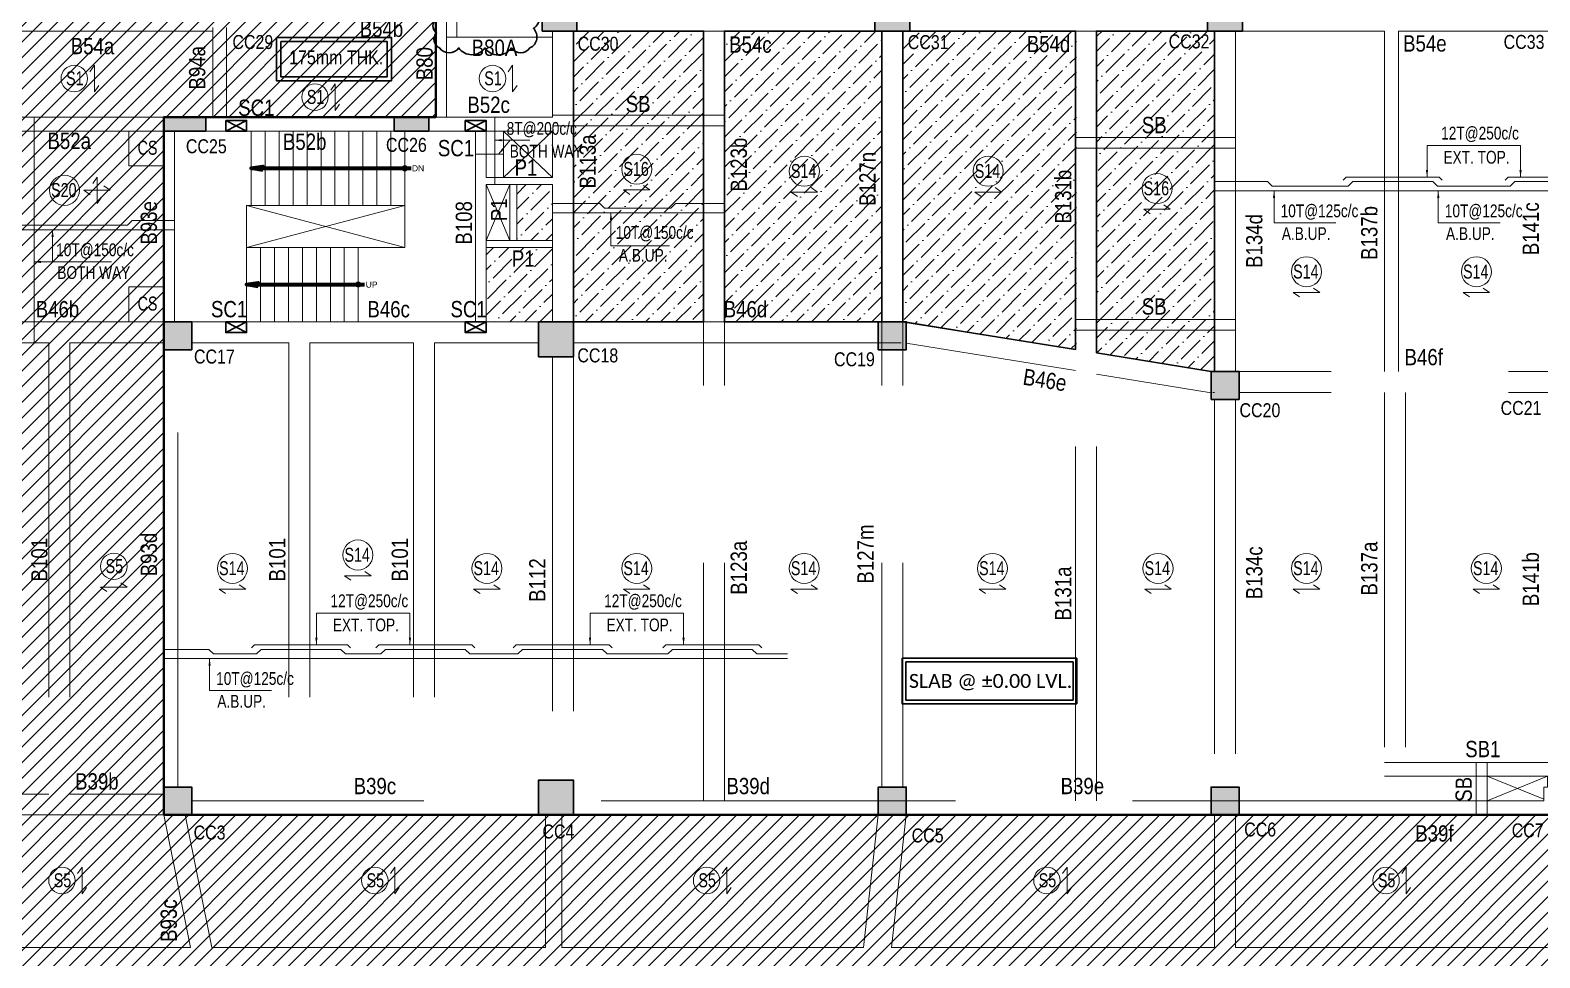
# Model space of a CAD drawing. Header units: millimetres. Extents: x 1112055 to 3390982, y -148532 to 766891.
# Drawn here: x 2816194 to 2848655, y -8827 to 11112 of the extents above; entities that cross this region are included whole.
import ezdxf
from ezdxf.enums import TextEntityAlignment as Align

# ---------------------------------------------------------------- set-up
doc = ezdxf.new("R2010")
doc.units = ezdxf.units.MM
doc.linetypes.add('Hidden', pattern=[9.525, 6.35, -3.175])
for name, color, linetype, lineweight in [('B BEAM', 148, 'Continuous', 13), ('B COL. NO.', 3, 'Continuous', 20), ('B FINAL COLUMN', 1, 'Continuous', 30), ('B SLAB NO', 56, 'Continuous', 9), ('B STEEL', 34, 'Continuous', 15), ('B STEEL TEXT', 7, 'Continuous', 15), ('B-BEAM NO', 215, 'Continuous', 18), ('g-sol250', 250, 'Continuous', 5)]:
    doc.layers.add(name, color=color, linetype=linetype, lineweight=lineweight)
doc.layers.add('B-COL HT', color=7, linetype='Continuous', lineweight=0, true_color=0x4e4f45)
doc.styles.add('100PT2', font='arial.ttf', dxfattribs={"height": 125})
doc.styles.add('Cali', font='calibri.ttf')
doc.styles.add('Q1', font='g13f12d.shx', dxfattribs={"width": 0.8})
doc.styles.add('SWINC', font='swissc.ttf')
doc.styles.add('SWISS', font='swisscl.ttf')
doc.dimstyles.new('100-2', dxfattribs={"dimtxt": 125, "dimasz": 10, "dimexe": 0, "dimexo": 0, "dimgap": 15, "dimtad": 1, "dimdec": 8, "dimdsep": 46, "dimtxsty": '100PT2', "dimblk": 'ARCH TICK', "dimcen": 100, "dimclrd": 256, "dimclre": 252, "dimclrt": 7, "dimazin": 0, "dimtfac": 1, "dimtdec": 0, "dimtix": 1, "dimtmove": 1, "dimatfit": 3, "dimfxl": 1, "dimtolj": 1, "dimtzin": 0, "dimlwd": 5, "dimlwe": 9, "dimarcsym": 0})
doc.dimstyles.new('BHOOMI', dxfattribs={"dimtxt": 230, "dimasz": 150, "dimexe": 10, "dimexo": 0, "dimgap": 25, "dimtad": 1, "dimdec": 0, "dimzin": 0, "dimdsep": 46, "dimtxsty": 'SWINC', "dimblk": 'OBLIQUE', "dimcen": 0.09, "dimclrd": 250, "dimclre": 250, "dimclrt": 256, "dimaunit": 1, "dimadec": 3, "dimazin": 0, "dimtfac": 1, "dimtdec": 0, "dimtofl": 0, "dimtmove": 1, "dimatfit": 3, "dimfxl": 100, "dimtolj": 1, "dimtzin": 0, "dimlwd": 9, "dimlwe": 5, "dimarcsym": 0})
pattern_1 = [(45, (-2641737.21, -704162.32), (121.607635, 445.894662), [573.263889, -114.652778, 0, -114.652778])]

# ---------------------------------------------------------------- blocks, each defined once
blk = doc.blocks.new('ARCH TICK')
for p, q in [((0, 3), (0, -3)), ((-2.12, -2.12), (2.12, 2.12)), ((-3, 0), (3, 0))]:
    blk.add_line(p, q)
blk = doc.blocks.new('_Oblique')
at = {"color": 0, "linetype": 'ByBlock', "lineweight": -2}
blk.add_line((-0.5, -0.5), (0.5, 0.5), dxfattribs=at)

msp = doc.modelspace()

# ---------------------------------------------------------------- hatches: boundary and pattern name
at = {"layer": 'B-COL HT', "lineweight": 0}
h = msp.add_hatch(color=250, dxfattribs=at)
h.dxf.hatch_style = 1
h.paths.add_polyline_path([(2819068.1, 4843.9), (2819668.1, 4843.9), (2819668.1, 4243.9), (2819068.1, 4243.9)])
h = msp.add_hatch(color=250, dxfattribs=at)
h.dxf.hatch_style = 1
h.paths.add_polyline_path([(2827124.8, 4093.9), (2827874.8, 4093.9), (2827874.8, 4843.9), (2827124.8, 4843.9)])
h = msp.add_hatch(color=250, dxfattribs=at)
h.dxf.hatch_style = 1
h.paths.add_polyline_path([(2834431.5, 4243.9), (2835031.5, 4243.9), (2835031.5, 4843.9), (2834431.5, 4843.9)])
h = msp.add_hatch(color=250, dxfattribs=at)
h.dxf.hatch_style = 1
h.paths.add_polyline_path([(2841588.1, 3173.9), (2842188.1, 3173.9), (2842188.1, 3773.9), (2841588.1, 3773.9)])
h = msp.add_hatch(color=250, dxfattribs=at)
h.dxf.hatch_style = 1
h.paths.add_polyline_path([(2819068.1, -5756.1), (2819668.1, -5756.1), (2819668.1, -5156.1), (2819068.1, -5156.1)])
h = msp.add_hatch(color=250, dxfattribs=at)
h.dxf.hatch_style = 1
h.paths.add_polyline_path([(2827124.8, -5756.1), (2827874.8, -5756.1), (2827874.8, -5006.1), (2827124.8, -5006.1)])
h = msp.add_hatch(color=250, dxfattribs=at)
h.dxf.hatch_style = 1
h.paths.add_polyline_path([(2834431.5, -5756.1), (2835031.5, -5756.1), (2835031.5, -5156.1), (2834431.5, -5156.1)])
h = msp.add_hatch(color=250, dxfattribs=at)
h.dxf.hatch_style = 1
h.paths.add_polyline_path([(2841588.1, -5756.1), (2842188.1, -5756.1), (2842188.1, -5156.1), (2841588.1, -5156.1)])
at = {"layer": 'g-sol250', "lineweight": 0}
h = msp.add_hatch(dxfattribs=at)
h.set_pattern_fill('ANSI31', color=250, scale=75)
h.set_pattern_definition([(45, (-724936.02, -684473.6), (-168.379802, 168.379802), [])])
h.paths.add_polyline_path([(2808768.1, -40156.1), (2808768.1, -11756.1), (2834368.1, -11756.1), (2834368.1, -20456.1), (2830868.1, -20456.1), (2830868.1, -31456.1), (2834368.1, -31456.1), (2834368.1, -40156.1)], flags=16)
h.paths.add_polyline_path([(2825618.1, -40504.6), (2825618.1, -40156.1), (2827028.1, -40156.1), (2827028.1, -40504.6)], flags=16)
h.paths.add_polyline_path([(2830038.1, -40156.1), (2830038.1, -40504.7), (2827478.1, -40504.7), (2827478.1, -40156.1)], flags=16)
h.paths.add_polyline_path([(2834368.1, -70556.1), (2858788.1, -70556.1), (2858788.1, -30756.1), (2871418.1, -30756.1), (2871418.1, -5896), (2871418.1, -5756.1), (2858958.1, -5756.1), (2858958.1, -5156.1), (2859188.1, -5156.1), (2859188.1, -3726.1), (2858808.1, -3726.1), (2858808.1, -1416.1), (2859188.1, -1416.1), (2859188.1, 3323.9), (2854103.1, 3323.9), (2854103.1, -5754), (2854221, -5756.1), (2854103.1, -5756.1), (2846294.9, -5756.1), (2819068.1, -5756.1), (2819068.1, 9243.9), (2824918.1, 9243.9), (2824918.1, 11468.9), (2820118.1, 11468.9), (2820118.1, 13543.9), (2819618.1, 13543.9), (2819618.1, 15043.9), (2820118.1, 15043.9), (2820118.1, 32238.9), (2819618.1, 32238.9), (2819618.1, 33738.9), (2820118.1, 33738.9), (2820118.1, 35718.9), (2855901.5, 35718.9), (2855901.5, 35488.9), (2870818.1, 35488.9), (2870818.1, 35488.9), (2871418.1, 35488.9), (2871418.1, 42384.9), (2845094.1, 41923), (2845094.1, 39154.7), (2840592.1, 39154.7), (2840592.1, 38568.9), (2807868.1, 38568.9), (2807868.1, 35569), (2814122.8, 35569), (2814113.5, 13956.4), (2812838.1, 13953.9), (2812838.1, 7598.9), (2810598.2, 7598.9), (2810598.2, -5306.1), (2807868.1, -5306.1), (2807868.1, -70556.1), (2808768.1, -70556.1), (2808768.3, -48507.3), (2834368.3, -48507.3), (2834368.1, -57206.1), (2830638.1, -57206.1), (2830638.1, -70256.1), (2834368.1, -70256.1)])
at = {"layer": 'g-sol250'}
h = msp.add_hatch(color=250, dxfattribs=at)
h.dxf.hatch_style = 1
h.paths.add_polyline_path([(2827199.8, 11093.9), (2827949.8, 11093.9), (2827949.8, 11843.9), (2827199.8, 11843.9)])
h = msp.add_hatch(color=250, dxfattribs=at)
h.dxf.hatch_style = 1
h.paths.add_polyline_path([(2834356.5, 11093.9), (2835106.5, 11093.9), (2835106.5, 11843.9), (2834356.5, 11843.9)])
h = msp.add_hatch(color=250, dxfattribs=at)
h.dxf.hatch_style = 1
h.paths.add_polyline_path([(2841513.1, 11093.9), (2842263.1, 11093.9), (2842263.1, 11843.9), (2841513.1, 11843.9)])
at = {"layer": 'g-sol250', "lineweight": 0}
h = msp.add_hatch(dxfattribs=at)
h.set_pattern_fill('ANSI36', color=47, scale=72.222222)
h.set_pattern_definition(pattern_1)
h.paths.add_polyline_path([(2827874.8, 11093.9), (2830673.1, 11093.9), (2830673.1, 4843.9), (2827874.8, 4843.9)])
h = msp.add_hatch(dxfattribs=at)
h.set_pattern_fill('ANSI36', color=47, scale=72.222222)
h.set_pattern_definition(pattern_1)
h.paths.add_polyline_path([(2831123.1, 4843.9), (2834506.5, 4843.9), (2834506.5, 11093.9), (2831123.1, 11093.9)])
h = msp.add_hatch(dxfattribs=at)
h.set_pattern_fill('ANSI36', color=47, scale=72.222222)
h.set_pattern_definition(pattern_1)
h.paths.add_polyline_path([(2834956.5, 11093.9), (2838689.8, 11093.9), (2838689.8, 4241.6), (2834956.5, 4843.9)])
h = msp.add_hatch(dxfattribs=at)
h.set_pattern_fill('ANSI36', color=47, scale=72.222222)
h.set_pattern_definition(pattern_1)
h.paths.add_polyline_path([(2839121.5, 4176.3), (2839139.8, 11093.9), (2841663.1, 11093.9), (2841663.1, 3773.9), (2841588.1, 3773.9)])
at = {"layer": 'g-sol250'}
h = msp.add_hatch(color=250, dxfattribs=at)
h.dxf.hatch_style = 1
h.paths.add_polyline_path([(2819068.1, 9243.9), (2819968.1, 9243.9), (2819968.1, 8943.9), (2819068.1, 8943.9)])
h = msp.add_hatch(color=250, dxfattribs=at)
h.dxf.hatch_style = 1
h.paths.add_polyline_path([(2824018.1, 9243.9), (2824768.1, 9243.9), (2824768.1, 8943.9), (2824018.1, 8943.9)])
at = {"layer": 'g-sol250', "lineweight": 0}
h = msp.add_hatch(dxfattribs=at)
h.set_pattern_fill('ANSI36', color=47, scale=72.222222)
h.set_pattern_definition(pattern_1)
h.paths.add_polyline_path([(2826658.1, 7793.9), (2827424.8, 7793.9), (2827424.8, 6593.9), (2826658.1, 6593.9)])
h = msp.add_hatch(dxfattribs=at)
h.set_pattern_fill('ANSI36', color=47, scale=72.222222)
h.set_pattern_definition(pattern_1)
h.paths.add_polyline_path([(2825998.1, 4843.9), (2827424.8, 4843.9), (2827424.8, 6443.9), (2825998.1, 6443.9)])
at = {"layer": 'g-sol250'}
h = msp.add_hatch(color=250, dxfattribs=at)
h.dxf.hatch_style = 1
h.paths.add_polyline_path([(2819068.1, 4843.9), (2819668.1, 4843.9), (2819668.1, 4243.9), (2819068.1, 4243.9)])
h = msp.add_hatch(color=250, dxfattribs=at)
h.dxf.hatch_style = 1
h.paths.add_polyline_path([(2827124.8, 4093.9), (2827874.8, 4093.9), (2827874.8, 4843.9), (2827124.8, 4843.9)])
h = msp.add_hatch(color=250, dxfattribs=at)
h.dxf.hatch_style = 1
h.paths.add_polyline_path([(2834431.5, 4243.9), (2835031.5, 4243.9), (2835031.5, 4843.9), (2834431.5, 4843.9)])
h = msp.add_hatch(color=250, dxfattribs=at)
h.dxf.hatch_style = 1
h.paths.add_polyline_path([(2841588.1, 3173.9), (2842188.1, 3173.9), (2842188.1, 3773.9), (2841588.1, 3773.9)])
h = msp.add_hatch(color=250, dxfattribs=at)
h.dxf.hatch_style = 1
h.paths.add_polyline_path([(2819068.1, -5756.1), (2819668.1, -5756.1), (2819668.1, -5156.1), (2819068.1, -5156.1)])
h = msp.add_hatch(color=250, dxfattribs=at)
h.dxf.hatch_style = 1
h.paths.add_polyline_path([(2827124.8, -5756.1), (2827874.8, -5756.1), (2827874.8, -5006.1), (2827124.8, -5006.1)])
h = msp.add_hatch(color=250, dxfattribs=at)
h.dxf.hatch_style = 1
h.paths.add_polyline_path([(2834431.5, -5756.1), (2835031.5, -5756.1), (2835031.5, -5156.1), (2834431.5, -5156.1)])
h = msp.add_hatch(color=250, dxfattribs=at)
h.dxf.hatch_style = 1
h.paths.add_polyline_path([(2841588.1, -5756.1), (2842188.1, -5756.1), (2842188.1, -5156.1), (2841588.1, -5156.1)])

# ---------------------------------------------------------------- linework, layer by layer
at = {"color": 250, "lineweight": 5}
for p, q in [((2820948.1, 7343.9), (2820948.1, 8943.9)), ((2821248.1, 7343.9), (2821248.1, 8943.9)), ((2821548.1, 7343.9), (2821548.1, 8943.9)), ((2821848.1, 7343.9), (2821848.1, 8943.9)), ((2822148.1, 7343.9), (2822148.1, 8943.9)), ((2822448.1, 7343.9), (2822448.1, 8943.9)), ((2822748.1, 7343.9), (2822748.1, 8943.9)), ((2823048.1, 7343.9), (2823048.1, 8943.9)), ((2823348.1, 7343.9), (2823348.1, 8943.9)), ((2823648.1, 7343.9), (2823648.1, 8943.9)), ((2823948.1, 7343.9), (2823948.1, 8943.9)), ((2824248.1, 7343.9), (2824248.1, 8943.9)), ((2820848.1, 7343.9), (2824248.1, 7343.9)), ((2820848.1, 7343.9), (2820848.1, 6443.9)), ((2820848.1, 6443.9), (2824248.1, 7343.9)), ((2824248.1, 6443.9), (2820848.1, 7343.9)), ((2824248.1, 6443.9), (2824248.1, 7343.9)), ((2820848.1, 4843.9), (2820848.1, 6443.9)), ((2820848.1, 6443.9), (2824248.1, 6443.9)), ((2821148.1, 4843.9), (2821148.1, 6443.9)), ((2821448.1, 4843.9), (2821448.1, 6443.9)), ((2821748.1, 4843.9), (2821748.1, 6443.9)), ((2822048.1, 4843.9), (2822048.1, 6443.9)), ((2822348.1, 4843.9), (2822348.1, 6443.9)), ((2822648.1, 4843.9), (2822648.1, 6443.9)), ((2822948.1, 4843.9), (2822948.1, 6443.9)), ((2823248.1, 4843.9), (2823248.1, 6443.9))]:
    msp.add_line(p, q, dxfattribs=at)
at = {"color": 2, "lineweight": 30}
msp.add_lwpolyline([(2827014.9, 12577.8, -0.5205671), (2827014.9, 11991.9, -0.5205671), (2827014.9, 11662.5, -0.5205671), (2827014.9, 11147.6, -0.5205671), (2826940.1, 10730.9, -0.5205671), (2826543.3, 10730.9, -0.5205671), (2825972.2, 10730.9, -0.5205671), (2825409.2, 10730.9, -0.5205671), (2824996.9, 10730.9, -0.5205671), (2824932.5, 11055.2, -0.5205671), (2824932.5, 11355.8, -0.5205671), (2824932.5, 11682.9, -0.5205671), (2824932.5, 12271.1, -0.5205671), (2824968.7, 12577.8, -0.5205671), (2825526.8, 12577.8, -0.5205671), (2825942, 12577.8, -0.5205671), (2826531.4, 12577.8, -0.5205671)], format="xyb", close=True, dxfattribs=at)
at = {"lineweight": 30}
for points in [[(2821492.7, 10956.2), (2823961.6, 10956.2), (2823961.6, 10021.4), (2821492.7, 10021.4)], [(2821583.3, 10865.6), (2823871.1, 10865.6), (2823871.1, 10111.9), (2821583.3, 10111.9)], [(2834940.7, -2386.8), (2838697.8, -2386.8), (2838697.8, -3365.6), (2834940.7, -3365.6)], [(2835020, -2466.1), (2838618.5, -2466.1), (2838618.5, -3286.4), (2835020, -3286.4)]]:
    msp.add_lwpolyline(points, close=True, dxfattribs=at)
at = {"color": 250, "lineweight": 5}
for centre in [(2824248.1, 8143.9), (2823248.1, 5643.9)]:
    msp.add_circle(centre, 56.2, dxfattribs=at)
at = {"layer": 'B BEAM', "linetype": 'Hidden', "ltscale": 1200}
for p, q in [((2825148.1, 9243.9), (2825148.1, 11468.9)), ((2820118.1, 11093.9), (2814568.1, 11093.9)), ((2820118.1, 11168.9), (2820118.1, 9243.9)), ((2820418.1, 11168.9), (2820418.1, 9243.9)), ((2824918.1, 9243.9), (2824918.1, 11093.9)), ((2827424.8, 11093.9), (2827424.8, 9243.9)), ((2827874.8, 11093.9), (2827874.8, 4843.9)), ((2834356.5, 11093.9), (2827949.8, 11093.9)), ((2830673.1, 11093.9), (2830673.1, -5456.1)), ((2831123.1, 11093.9), (2831123.1, -5456.1)), ((2834506.5, 11093.9), (2834506.5, -5156.1)), ((2834956.5, 11093.9), (2834956.5, -5156.1)), ((2845316.5, 11093.9), (2835106.5, 11093.9)), ((2838671.5, 4249.8), (2838671.5, 11093.9)), ((2839121.5, 4176.3), (2839121.5, 11093.9)), ((2841663.1, 11093.9), (2841663.1, 3773.9)), ((2842113.1, 11093.9), (2842113.1, 3773.9)), ((2845316.5, 11093.9), (2845316.5, 3773.9)), ((2863241.7, 11093.9), (2845616.5, 11093.9)), ((2845616.5, 11093.9), (2845616.5, 3773.9)), ((2827424.8, 10963.9), (2825148.1, 10963.9)), ((2819068.1, 9243.9), (2814568.1, 9243.9)), ((2819968.1, 9243.9), (2820118.1, 9243.9)), ((2820418.1, 9243.9), (2824018.1, 9243.9)), ((2824768.1, 9243.9), (2827424.8, 9243.9)), ((2819068.1, 8943.9), (2814568.1, 8943.9)), ((2819068.1, 4843.9), (2819068.1, 8943.9)), ((2819068.1, 4843.9), (2819068.1, 8943.9)), ((2825768.1, 8943.9), (2825768.1, 4843.9)), ((2827424.8, 7793.9), (2825998.1, 7793.9)), ((2827424.8, 6593.9), (2825998.1, 6593.9)), ((2810898.2, 4843.9), (2819068.1, 4843.9)), ((2827874.8, 4843.9), (2834956.5, 4843.9)), ((2835031.5, 4843.9), (2838671.5, 4249.8)), ((2810948.2, 4393.9), (2816593.1, 4393.9)), ((2816593.1, 4393.9), (2816593.1, -5306.1)), ((2817043.1, 4393.9), (2819068.1, 4393.9)), ((2817043.1, 4393.9), (2817043.1, -5306.1)), ((2819068.1, -5156.1), (2819068.1, 4243.9)), ((2819068.1, -5156.1), (2819068.1, 4243.9)), ((2819368.1, -5156.1), (2819368.1, 4243.9)), ((2821753.7, 4393.9), (2819668.1, 4393.9)), ((2821753.7, 4393.9), (2821753.7, -5456.1)), ((2824439.3, 4393.9), (2822203.7, 4393.9)), ((2822203.7, 4393.9), (2822203.7, -5456.1)), ((2824439.3, 4393.9), (2824439.3, -5456.1)), ((2827124.8, 4393.9), (2824889.3, 4393.9)), ((2824889.3, 4393.9), (2824889.3, -5456.1)), ((2827874.8, 4393.9), (2834920.4, 4393.9)), ((2834954.1, 4400.6), (2834956.5, 4400.2)), ((2835033.4, 4387.7), (2838671.5, 3793.8)), ((2827424.8, 4093.9), (2827424.8, -5006.1)), ((2827874.8, 4093.9), (2827874.8, -5006.1)), ((2839121.5, 4176.3), (2841588.1, 3773.9)), ((2838671.5, -5456.1), (2838671.5, 3793.8)), ((2839121.5, -5456.1), (2839121.5, 3720.3)), ((2839121.5, 3720.3), (2841586.5, 3318)), ((2855601.5, 3773.9), (2842188.1, 3773.9)), ((2841663.2, 3323.9), (2841627.1, 3323.9)), ((2855601.5, 3323.9), (2842188.1, 3323.9)), ((2845316.5, 3323.9), (2845316.5, -5456.1)), ((2845766.5, 3323.9), (2845766.5, -5456.1)), ((2841663.1, 3173.9), (2841663.1, -5156.1)), ((2842113.1, 3173.9), (2842113.1, -5156.1)), ((2816593.1, -5306.1), (2814568.1, -5306.1)), ((2819068.1, -5306.1), (2817043.1, -5306.1)), ((2847519.8, -5456.1), (2819668.1, -5456.1)), ((2819068.1, -5756.1), (2814569.1, -5756.1)), ((2819068.3, -5756.1), (2819643.4, -8606)), ((2819527.3, -5756.1), (2820102.5, -8606)), ((2855601.5, -5756.1), (2819528, -5756.1)), ((2827278.1, -8606), (2827278.1, -5756.1)), ((2827628.1, -8606), (2827628.1, -5756.1)), ((2834431.5, -5756.1), (2834115, -8606)), ((2835031.5, -5756.1), (2834716.4, -8606)), ((2841663.1, -5756.1), (2841663.1, -8606)), ((2842113.1, -5756.1), (2842113.1, -8606)), ((2814310.2, -8606), (2819643.4, -8606)), ((2820102.5, -8606), (2827278.1, -8606)), ((2827628.1, -8606), (2834115, -8606)), ((2834716.4, -8606), (2841663.1, -8606)), ((2842113.1, -8606), (2848819.8, -8606))]:
    msp.add_line(p, q, dxfattribs=at)
at = {"layer": 'B BEAM', "color": 4, "linetype": 'Hidden', "ltscale": 1200}
for p, q in [((2831123.1, 9283.9), (2827424.8, 9283.9)), ((2831123.1, 9053.9), (2827424.8, 9053.9)), ((2838689.8, 8808.9), (2842111.5, 8808.9)), ((2838689.8, 8578.9), (2842111.5, 8578.9)), ((2838688.5, 4893.9), (2842111.5, 4893.9)), ((2838688.5, 4663.9), (2842111.5, 4663.9)), ((2845316.5, -4626.1), (2851910.6, -4626.1)), ((2847289.8, -5756.1), (2847289.8, -4626.1)), ((2845316.5, -4926.1), (2851910.6, -4926.1))]:
    msp.add_line(p, q, dxfattribs=at)
at = {"layer": 'B BEAM', "ltscale": 1200}
for p, q in [((2819298.1, 4843.9), (2819298.1, 8943.9)), ((2819968.1, 8943.9), (2824018.1, 8943.9)), ((2824768.1, 8943.9), (2825768.1, 8943.9)), ((2825998.1, 8943.9), (2827424.8, 8943.9)), ((2825998.1, 7943.9), (2825998.1, 8943.9)), ((2827424.8, 7943.9), (2825998.1, 7943.9)), ((2825998.1, 7793.9), (2825998.1, 4843.9)), ((2826508.1, 7793.9), (2826508.1, 6593.9)), ((2826658.1, 7793.9), (2826658.1, 6593.9)), ((2827424.8, 7793.9), (2827424.8, 4843.9)), ((2827424.8, 6443.9), (2825998.1, 6443.9)), ((2825768.1, 4843.9), (2819668.1, 4843.9))]:
    msp.add_line(p, q, dxfattribs=at)
at = {"layer": 'B BEAM', "color": 250, "linetype": 'Hidden', "ltscale": 1000}
for p, q in [((2826373.1, 7943.9), (2827424.8, 8943.9)), ((2826373.1, 8943.9), (2827424.8, 7943.9)), ((2825998.1, 6593.9), (2826508.1, 7793.9)), ((2825998.1, 7793.9), (2826508.1, 6593.9)), ((2848819.8, -4926.1), (2847519.8, -5456.1)), ((2847519.8, -4926.1), (2848744.8, -5419.1))]:
    msp.add_line(p, q, dxfattribs=at)
at = {"layer": 'B BEAM', "ltscale": 35}
msp.add_line((2827124.8, 4843.9), (2825998.1, 4843.9), dxfattribs=at)
at = {"layer": 'B BEAM', "color": 4, "ltscale": 1200}
msp.add_line((2847519.8, -5756.1), (2847519.8, -4626.1), dxfattribs=at)
at = {"layer": 'B BEAM', "ltscale": 1200}
for points in [[(2826373.1, 7943.9), (2827424.8, 7943.9), (2827424.8, 8943.9), (2826373.1, 8943.9)], [(2825998.1, 7793.9), (2827424.8, 7793.9), (2827424.8, 6593.9), (2825998.1, 6593.9)], [(2848819.8, -5156.1), (2848819.8, -4926.1), (2847519.8, -4926.1), (2847519.8, -5456.1), (2848744.8, -5456.1), (2848744.8, -5156.1)]]:
    msp.add_lwpolyline(points, close=True, dxfattribs=at)
at = {"layer": 'B FINAL COLUMN', "color": 3}
for p, q in [((2820398.2, 8943.9), (2820848.2, 9173.9)), ((2820398.2, 9173.9), (2820848.2, 8943.9)), ((2825548.2, 8943.9), (2825998.2, 9173.9)), ((2825548.2, 9173.9), (2825998.2, 8943.9)), ((2820398.2, 4613.9), (2820848.2, 4843.9)), ((2820398.2, 4843.9), (2820848.2, 4613.9)), ((2825548.2, 4613.9), (2825998.2, 4843.9)), ((2825548.2, 4843.9), (2825998.2, 4613.9))]:
    msp.add_line(p, q, dxfattribs=at)
at = {"layer": 'B FINAL COLUMN', "color": 1}
for points in [[(2827199.8, 11093.9), (2827949.8, 11093.9), (2827949.8, 11843.9), (2827199.8, 11843.9)], [(2834356.5, 11093.9), (2835106.5, 11093.9), (2835106.5, 11843.9), (2834356.5, 11843.9)], [(2841513.1, 11093.9), (2842263.1, 11093.9), (2842263.1, 11843.9), (2841513.1, 11843.9)]]:
    msp.add_lwpolyline(points, close=True, dxfattribs=at)
at = {"layer": 'B FINAL COLUMN'}
for points in [[(2819068.1, 9243.9), (2819968.1, 9243.9), (2819968.1, 8943.9), (2819068.1, 8943.9)], [(2824018.1, 9243.9), (2824768.1, 9243.9), (2824768.1, 8943.9), (2824018.1, 8943.9)], [(2819068.1, 4843.9), (2819668.1, 4843.9), (2819668.1, 4243.9), (2819068.1, 4243.9)], [(2827124.8, 4093.9), (2827874.8, 4093.9), (2827874.8, 4843.9), (2827124.8, 4843.9)], [(2834431.5, 4243.9), (2835031.5, 4243.9), (2835031.5, 4843.9), (2834431.5, 4843.9)], [(2841588.1, 3173.9), (2842188.1, 3173.9), (2842188.1, 3773.9), (2841588.1, 3773.9)], [(2819068.1, -5756.1), (2819668.1, -5756.1), (2819668.1, -5156.1), (2819068.1, -5156.1)], [(2827124.8, -5756.1), (2827874.8, -5756.1), (2827874.8, -5006.1), (2827124.8, -5006.1)], [(2834431.5, -5756.1), (2835031.5, -5756.1), (2835031.5, -5156.1), (2834431.5, -5156.1)], [(2841588.1, -5756.1), (2842188.1, -5756.1), (2842188.1, -5156.1), (2841588.1, -5156.1)]]:
    msp.add_lwpolyline(points, close=True, dxfattribs=at)
at = {"layer": 'B FINAL COLUMN', "color": 3}
for points in [[(2820398.2, 9173.9), (2820398.2, 8943.9), (2820848.2, 8943.9), (2820848.2, 9173.9)], [(2825548.2, 9173.9), (2825548.2, 8943.9), (2825998.2, 8943.9), (2825998.2, 9173.9)], [(2820398.2, 4843.9), (2820398.2, 4613.9), (2820848.2, 4613.9), (2820848.2, 4843.9)], [(2825548.2, 4843.9), (2825548.2, 4613.9), (2825998.2, 4613.9), (2825998.2, 4843.9)]]:
    msp.add_lwpolyline(points, close=True, dxfattribs=at)
at = {"layer": 'B SLAB NO', "lineweight": 9}
for points in [[(2817478.7, 10220.2), (2817573.5, 10356.8), (2817573.5, 9787.8), (2817668.4, 9924.4)], [(2826472.4, 10220.2), (2826567.3, 10356.8), (2826567.3, 9787.8), (2826662.1, 9924.4)], [(2822655.8, 9821), (2822750.6, 9957.7), (2822750.6, 9388.7), (2822845.4, 9525.3)], [(2817727.1, 7522.1), (2817632.3, 7385.4), (2817632.3, 7954.4), (2817537.4, 7817.8)], [(2817780.1, 7764.8), (2817916.8, 7669.9), (2817347.8, 7669.9), (2817484.4, 7575.1)], [(2829384.7, 7772.7), (2829521.4, 7677.9), (2828952.4, 7677.9), (2829089, 7583.1)], [(2832987.8, 7728.6), (2833124.4, 7633.8), (2832555.4, 7633.8), (2832692, 7539)], [(2836941.1, 7728.6), (2837077.8, 7633.8), (2836508.7, 7633.8), (2836645.4, 7539)], [(2840573.2, 7356.6), (2840709.9, 7261.7), (2840140.8, 7261.7), (2840277.5, 7166.9)], [(2843786.2, 5567.6), (2843922.9, 5472.8), (2843353.9, 5472.8), (2843490.5, 5378)], [(2847439.7, 5567.6), (2847576.4, 5472.8), (2847007.3, 5472.8), (2847144, 5378)], [(2823387.6, -520.3), (2823524.3, -615.1), (2822955.2, -615.1), (2823091.9, -709.9)], [(2818140.4, -764), (2818277.1, -858.9), (2817708, -858.9), (2817844.7, -953.7)], [(2820690.8, -808.8), (2820827.5, -903.6), (2820258.4, -903.6), (2820395.1, -998.5)], [(2826162, -808.8), (2826298.7, -903.6), (2825729.7, -903.6), (2825866.3, -998.5)], [(2829384.7, -808.8), (2829521.4, -903.6), (2828952.4, -903.6), (2829089, -998.5)], [(2832985.8, -808.8), (2833122.5, -903.6), (2832553.5, -903.6), (2832690.1, -998.5)], [(2837033.4, -808.8), (2837170.1, -903.6), (2836601, -903.6), (2836737.7, -998.5)], [(2840592.8, -808.8), (2840729.5, -903.6), (2840160.5, -903.6), (2840297.1, -998.5)], [(2843786.2, -808.8), (2843922.9, -903.6), (2843353.9, -903.6), (2843490.5, -998.5)], [(2847653.4, -808.8), (2847790.1, -903.6), (2847221.1, -903.6), (2847357.7, -998.5)], [(2817214.2, -7017.1), (2817309.1, -6880.4), (2817309.1, -7449.5), (2817403.9, -7312.8)], [(2823941.4, -7017.1), (2824036.2, -6880.4), (2824036.2, -7449.5), (2824131, -7312.8)], [(2831075.7, -7017.1), (2831170.6, -6880.4), (2831170.6, -7449.5), (2831265.4, -7312.8)], [(2838394, -7017.1), (2838488.8, -6880.4), (2838488.8, -7449.5), (2838583.6, -7312.8)], [(2845687.3, -7017.1), (2845782.1, -6880.4), (2845782.1, -7449.5), (2845876.9, -7312.8)]]:
    msp.add_lwpolyline(points, dxfattribs=at)
for points in [[(2818318.1, 8193.9), (2819068.1, 8193.9), (2819068.1, 8943.9), (2818318.1, 8943.9)], [(2818318.1, 4843.9), (2819068.1, 4843.9), (2819068.1, 5593.9), (2818318.1, 5593.9)]]:
    msp.add_lwpolyline(points, close=True, dxfattribs=at)
for centre, radius in [((2817141, 10072.3), 284.5), ((2826134.8, 10072.3), 284.5), ((2822318.1, 9673.2), 284.5), ((2829236.9, 8124.4), 323), ((2832839.9, 8080.3), 323), ((2836793.2, 8080.3), 323), ((2816931.2, 7669.9), 323), ((2840425.3, 7708.3), 323), ((2843638.4, 5919.3), 323), ((2847291.8, 5919.3), 323), ((2823239.7, -168.6), 323), ((2817992.6, -412.3), 284.5), ((2820543, -457.1), 323), ((2826014.2, -457.1), 323), ((2829236.9, -457.1), 323), ((2832838, -457.1), 323), ((2836885.6, -457.1), 323), ((2840445, -457.1), 323), ((2843638.4, -457.1), 323), ((2847505.6, -457.1), 323), ((2816876.5, -7165), 284.5), ((2823603.7, -7165), 284.5), ((2830738, -7165), 284.5), ((2838056.3, -7165), 284.5), ((2845349.6, -7165), 284.5)]:
    msp.add_circle(centre, radius, dxfattribs=at)
at = {"layer": 'B STEEL', "color": 34, "lineweight": 9, "ltscale": 0.5}
for p, q in [((2825369.9, 10963.9), (2825369.9, 11768.9)), ((2816277.5, 9243.9), (2816277.5, 4393.9)), ((2826184.9, 9243.9), (2826184.9, 7793.9)), ((2826373.1, 8443.9), (2825768.1, 8443.9)), ((2841663.1, 7656.3), (2854103.1, 7656.3)), ((2831123.1, 7185.6), (2827424.8, 7185.6)), ((2819298.1, 6818.9), (2814118.1, 6818.9)), ((2832478.5, -2396.4), (2819068.1, -2396.4))]:
    msp.add_line(p, q, dxfattribs=at)
for points in [[(2841663.1, 7856.3), (2842799.7, 7856.3), (2842899.7, 7756.3), (2844534.7, 7756.3), (2844634.7, 7856.3), (2846352.7, 7856.3), (2846452.7, 7756.3), (2848018.8, 7756.3), (2848118.8, 7856.3), (2849836.8, 7856.3), (2849936.8, 7756.3), (2853038.2, 7756.3), (2853138.2, 7856.3), (2854103.1, 7856.3)], [(2846558.8, 7891.6), (2846494.1, 7956.3), (2844493.3, 7956.3), (2844428.6, 7891.6)], [(2850042.9, 7891.6), (2849978.2, 7956.3), (2847977.3, 7956.3), (2847912.7, 7891.6)], [(2831123.1, 7385.6), (2830068.7, 7385.6), (2829968.7, 7285.6), (2828541.5, 7285.6), (2828441.5, 7385.6), (2827424.8, 7385.6)], [(2819298.1, 7018.9), (2818386, 7018.9), (2818286, 6918.9), (2815126.1, 6918.9), (2815026.1, 7018.9), (2814118.1, 7018.9)], [(2832478.5, -2296.4), (2831822.1, -2296.4), (2831722.1, -2196.4), (2830004.1, -2196.4), (2829904.1, -2296.4), (2828599.9, -2296.4), (2828499.9, -2196.4), (2826781.8, -2196.4), (2826681.8, -2296.4), (2825649.1, -2296.4), (2825549.1, -2196.4), (2823831.1, -2196.4), (2823731.1, -2296.4), (2822976.3, -2296.4), (2822876.3, -2196.4), (2821158.3, -2196.4), (2821058.3, -2296.4), (2820133.1, -2296.4), (2820033.1, -2196.4), (2819068.1, -2196.4)], [(2820952.2, -2161.1), (2821016.9, -2096.4), (2823017.7, -2096.4), (2823082.4, -2161.1)], [(2825755.2, -2161.1), (2825690.6, -2096.4), (2823689.7, -2096.4), (2823625.1, -2161.1)], [(2826575.8, -2161.1), (2826640.4, -2096.4), (2828641.3, -2096.4), (2828705.9, -2161.1)], [(2831928.1, -2161.1), (2831863.5, -2096.4), (2829862.6, -2096.4), (2829798, -2161.1)]]:
    msp.add_lwpolyline(points, dxfattribs=at)
at = {"layer": 'g-sol250', "color": 232, "lineweight": 40}
msp.add_lwpolyline([(2855901.5, 35718.9), (2820118.1, 35718.9), (2820118.1, 11468.9), (2824918.1, 11468.9), (2824918.1, 9243.9), (2819068.1, 9243.9), (2819068.1, -5756.1), (2854103.1, -5756.1)], dxfattribs=at)
at = {"layer": 'g-sol250', "color": 25, "lineweight": 30}
for points in [[(2827874.8, 11093.9), (2830673.1, 11093.9), (2830673.1, 4843.9), (2827874.8, 4843.9)], [(2831123.1, 4843.9), (2834506.5, 4843.9), (2834506.5, 11093.9), (2831123.1, 11093.9)], [(2834956.5, 11093.9), (2838671.5, 11093.9), (2838671.5, 4249.8), (2834956.5, 4843.9)], [(2839121.5, 4176.3), (2839121.5, 11093.9), (2841663.1, 11093.9), (2841663.1, 3773.9), (2841588.1, 3773.9)]]:
    msp.add_lwpolyline(points, close=True, dxfattribs=at)

# ---------------------------------------------------------------- texts
at = {"lineweight": 30}
for s, style, p in [('175mm THK.', 'SWINC', (2821762, 10378.3)), ('SLAB @ %%P0.00 LVL.', 'Cali', (2835090.3, -3026))]:
    msp.add_text(s, height=300, dxfattribs=dict(at, style=style)).set_placement(p)
at = {"color": 47, "lineweight": 5, "style": '100PT2'}
for s, p in [('DN', (2824535, 8143.9)), ('UP', (2823535, 5643.9))]:
    msp.add_text(s, height=130, dxfattribs=at).set_placement(p, align=Align.MIDDLE_CENTER)
at = {"layer": 'B COL. NO.', "style": 'SWINC'}
for s, p in [('CC29', (2820542.7, 10707.9)), ('CC30', (2827965.9, 10671.1)), ('CC31', (2835064.5, 10705.3)), ('CC32', (2840673.9, 10720.7)), ('CC33', (2847877, 10709.7)), ('CC25', (2819542.2, 8466.9)), ('CC26', (2823844.3, 8497.1)), ('CC17', (2819715.9, 3946.7)), ('CC18', (2827960, 3972)), ('CC19', (2833478.1, 3888.2)), ('CC20', (2842197.9, 2793.7)), ('CC21', (2847812.6, 2841.9)), ('CC3', (2819707.5, -6284.9)), ('CC4', (2827209.6, -6261.1)), ('CC5', (2835147.8, -6347.2)), ('CC6', (2842298.4, -6219.1)), ('CC7', (2848050.7, -6237.7))]:
    msp.add_text(s, height=300, dxfattribs=at).set_placement(p)
at = {"layer": 'B FINAL COLUMN', "color": 3, "style": 'SWINC'}
for p in [(2821055.8, 9270.7), (2825350.1, 8401.7), (2820471.2, 4940.7), (2825621.2, 4940.7)]:
    msp.add_text('SC1', height=350, dxfattribs=at).set_placement(p, align=Align.CENTER)
at = {"layer": 'B SLAB NO', "lineweight": 9, "style": 'SWISS'}
for s, p in [('S1', (2816964.9, 9927.3)), ('S1', (2825958.6, 9927.3)), ('S1', (2822141.9, 9528.2)), ('CS', (2818503.7, 8435.6)), ('S16', (2828949, 7979.4)), ('S14', (2832552, 7935.3)), ('S14', (2836505.3, 7935.3)), ('S20', (2816643.3, 7524.9)), ('S16', (2840137.4, 7563.3)), ('S14', (2843350.5, 5774.3)), ('S14', (2847003.9, 5774.3)), ('CS', (2818503.7, 5085.6)), ('S5', (2817816.4, -557.3)), ('S14', (2820255.1, -602.1)), ('S14', (2822951.8, -313.6)), ('S14', (2825726.3, -602.1)), ('S14', (2828949, -602.1)), ('S14', (2832550.1, -602.1)), ('S14', (2836597.6, -602.1)), ('S14', (2840157.1, -602.1)), ('S14', (2843350.5, -602.1)), ('S14', (2847217.7, -602.1)), ('S5', (2816700.4, -7310)), ('S5', (2823427.5, -7310)), ('S5', (2830561.9, -7310)), ('S5', (2837880.1, -7310)), ('S5', (2845173.4, -7310))]:
    msp.add_text(s, height=300, dxfattribs=at).set_placement(p)
at = {"layer": 'B STEEL TEXT', "style": 'Q1', "width": 0.8}
for s, p in [('8T@200c/c', (2826439.5, 8863.3)), ('12T@250c/c', (2846533.7, 8762.1)), ('BOTH WAY', (2826505.4, 8373.9)), ('EXT. TOP.', (2846583.1, 8243.2)), ('10T@125c/c', (2843081.8, 7091.4)), ('10T@125c/c', (2846613, 7091.4)), ('10T@150c/c', (2828785.8, 6626.4)), ('A.B.UP.', (2843107.2, 6602)), ('A.B.UP.', (2846638.3, 6602)), ('10T@150c/c', (2816752.5, 6254)), ('A.B.UP.', (2828851.7, 6137)), ('BOTH WAY', (2816777.8, 5764.6)), ('12T@250c/c', (2822651.7, -1290.6)), ('12T@250c/c', (2828535.8, -1290.6)), ('EXT. TOP.', (2822701.1, -1809.5)), ('EXT. TOP.', (2828585.2, -1809.5)), ('10T@125c/c', (2820192.3, -2961.4)), ('A.B.UP.', (2820217.7, -3450.7))]:
    msp.add_text(s, height=275, dxfattribs=at).set_placement(p)
at = {"layer": 'B-BEAM NO', "ltscale": 25, "style": 'SWINC'}
for s, p in [('B54b', (2823746.6, 10966.7)), ('B54a', (2817533.6, 10594.8)), ('B80A', (2826178.6, 10558.9)), ('B54c', (2831680.3, 10627.1)), ('B54d', (2838091.1, 10640.7)), ('B54e', (2846183.2, 10652.2)), ('B52c', (2826051.8, 9334.2)), ('SB', (2829265.8, 9351)), ('SB', (2840363.2, 8898.4)), ('B52a', (2817033.6, 8558.2)), ('B52b', (2822095.8, 8539.5)), ('P1', (2826854.7, 7984.1)), ('P1', (2826796.6, 6027.7)), ('B46b', (2816780.5, 4940.1)), ('B46c', (2823901.9, 4940.1)), ('B46d', (2831573.4, 4940.1)), ('SB', (2840363.2, 4998.4)), ('B46f', (2846159.3, 3909.6)), ('SB1', (2847429.8, -4515.2)), ('B39b', (2817627.7, -5209.8)), ('B39c', (2823606, -5309.8)), ('B39d', (2831633.2, -5309.8)), ('B39e', (2838818.8, -5309.8)), ('B39f', (2846388.5, -6329.5))]:
    msp.add_text(s, height=350, dxfattribs=at).set_placement(p, align=Align.CENTER)
for s, rotation, p in [('B94a', 90, (2819959.2, 10303.9)), ('B80', 90, (2824848.5, 10393.2)), ('B113a', 90, (2828356.2, 8290.5)), ('B123b', 90, (2831606, 8221.3)), ('B127n', 90, (2834371.7, 7916.2)), ('B131b', 90, (2838580.8, 7533.3)), ('P1', 90, (2826450.1, 7252.2)), ('B93e', 90, (2818920, 6970.3)), ('B108', 90, (2825694.1, 6970.3)), ('B137b', 90, (2845163, 6753.8)), ('B141c', 90, (2848635.6, 6844.7)), ('B134d', 90, (2842689.1, 6580.9)), ('B46e', 350.83449, (2837984.5, 3421.5)), ('B127m', 90, (2834330.4, -148.9)), ('B101', 90, (2816565.7, -268.9)), ('B93d', 90, (2818920, -159.1)), ('B101', 90, (2821681.3, -268.9)), ('B101', 90, (2824317, -268.9)), ('B123a', 90, (2831606, -443.3)), ('B134c', 90, (2842689.1, -551.5)), ('B137a', 90, (2845163, -460.6)), ('B112', 90, (2827273.2, -707.9)), ('B141b', 90, (2848635.6, -687.5)), ('B131a', 90, (2838580.8, -995.8)), ('SB', 90, (2847192.7, -5205.4)), ('B93c', 90, (2819349.1, -8027.8))]:
    msp.add_text(s, height=350, rotation=rotation, dxfattribs=at).set_placement(p, align=Align.CENTER)

# ---------------------------------------------------------------- leaders
at = {"color": 250, "lineweight": 5}
for points in [[(2820948.1, 8143.9), (2824385, 8143.9)], [(2820848.1, 5643.9), (2823385, 5643.9)]]:
    msp.add_leader(points, dimstyle='100-2', override={"dimasz": 250, "dimgap": 50, "dimtad": 0, "dimldrblk": 'ClosedBlank', "dimlwd": 65535}, dxfattribs=at)
at = {"layer": 'B STEEL TEXT'}
for points in [[(2826184.9, 8746.8), (2826934.5, 8746.8)], [(2826267.4, 8443.9), (2826514.8, 8746.8), (2826934.5, 8746.8)], [(2846230.1, 7956.3), (2846230.1, 8631.3), (2847980.6, 8631.3)], [(2848241.4, 7956.3), (2848241.4, 8631.3), (2846490.8, 8631.3)], [(2842941, 7656.3), (2842941, 6968.6), (2844269.9, 6968.6)], [(2846472.1, 7656.3), (2846472.1, 6968.6), (2847801, 6968.6)], [(2828682.7, 7185.6), (2828682.7, 6477.8), (2829941.8, 6477.8)], [(2816675.7, 6818.9), (2816675.7, 6131.3), (2817940.6, 6131.3)], [(2816277.5, 6131.3), (2817940.6, 6131.3)], [(2822348.1, -2096.4), (2822348.1, -1421.4), (2824098.6, -1421.4)], [(2824359.4, -2096.4), (2824359.4, -1421.4), (2822608.8, -1421.4)], [(2828232.2, -2096.4), (2828232.2, -1421.4), (2829982.7, -1421.4)], [(2830243.5, -2096.4), (2830243.5, -1421.4), (2828492.9, -1421.4)], [(2820051.5, -2396.4), (2820051.5, -3084.1), (2821380.4, -3084.1)]]:
    msp.add_leader(points, dimstyle='BHOOMI', override={"dimtad": 0, "dimclrd": 256, "dimlwd": 0}, dxfattribs=at)

doc.saveas('drawing.dxf')
